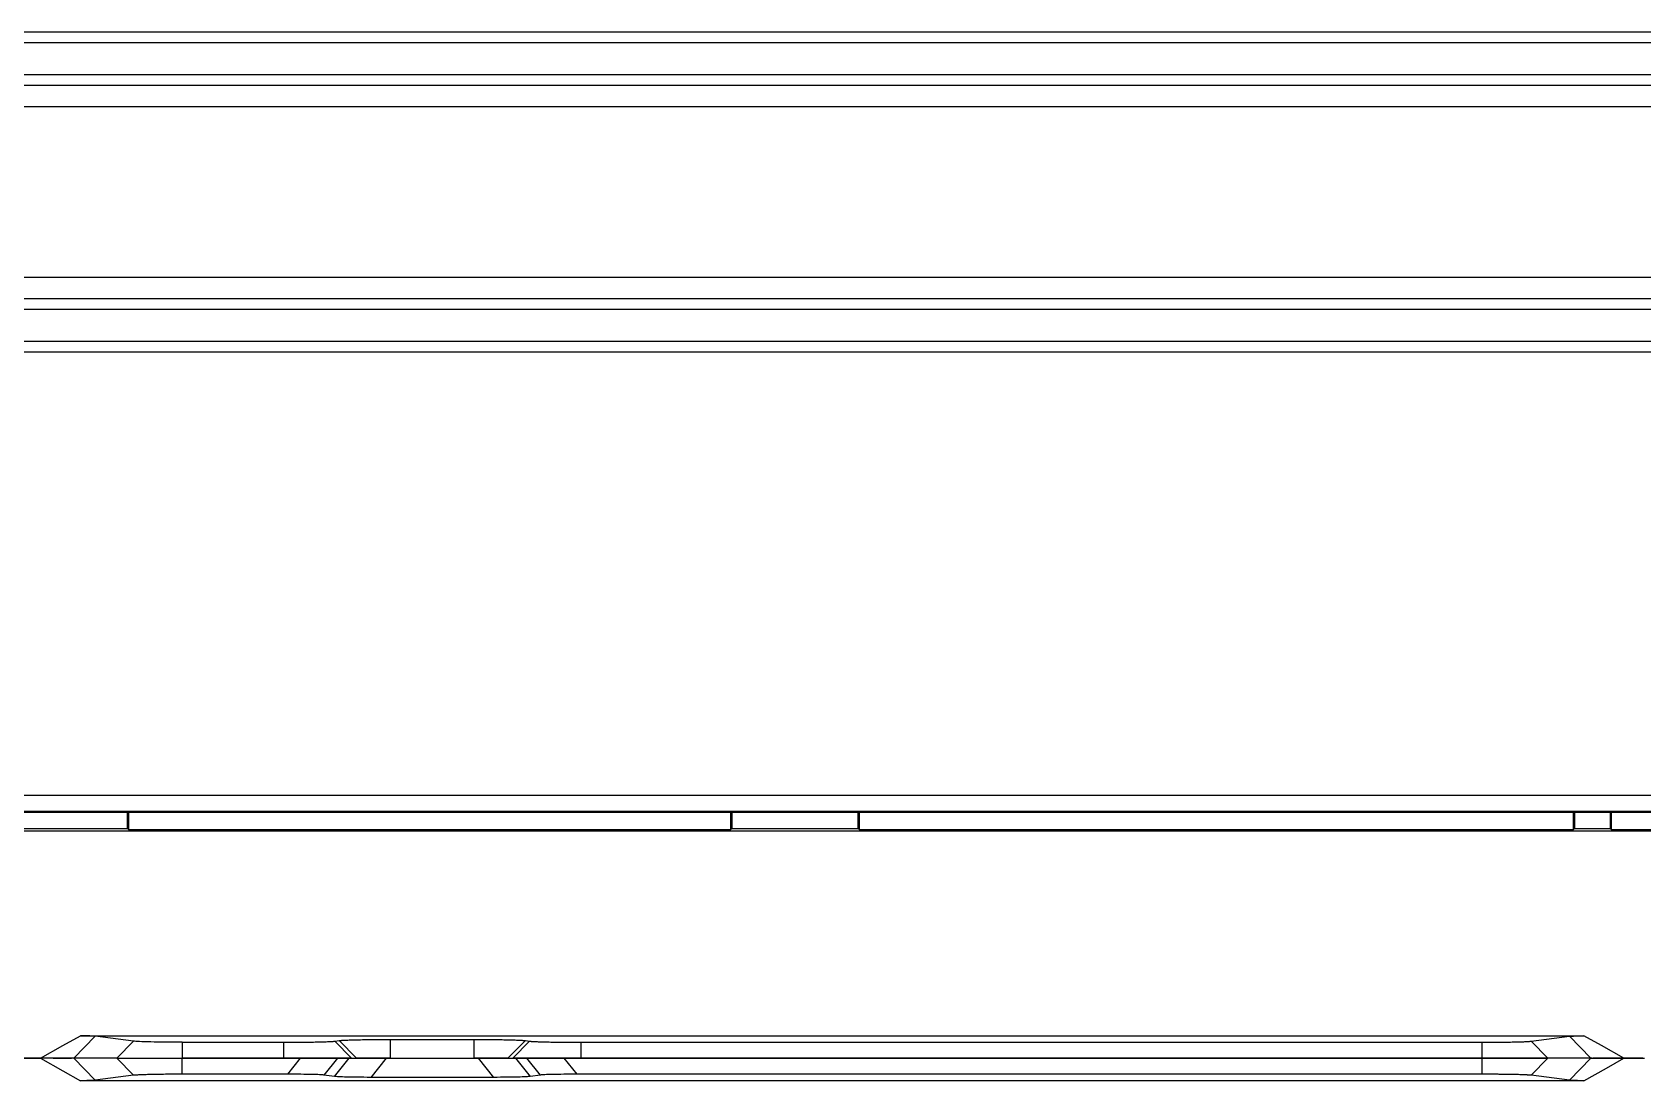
# Model space of a CAD drawing. Header units: millimetres. Extents: x 9226 to 36041, y 16031 to 21779.
# Drawn here: x 30185.2 to 30336.2, y 19439.4 to 19537.7 of the extents above; entities that cross this region are included whole.
import ezdxf

# ---------------------------------------------------------------- set-up
doc = ezdxf.new("R2010")
doc.units = ezdxf.units.MM
doc.layers.add('02___PRT_ALL_AXES', color=7, linetype='Continuous')

# ---------------------------------------------------------------- blocks, each defined once
blk = doc.blocks.new('G$C9B8E3940')
at = {"color": 7, "linetype": 'Continuous', "lineweight": 25}
for p, q in [((299.21, 382.17), (300.79, 382.17)), ((305.9, 380.11), (303.89, 382.17)), ((307.93, 382.17), (303.89, 382.17)), ((309.48, 380.57), (307.93, 382.17)), ((314.07, 380.67), (314.07, 382.17)), ((314.07, 382.17), (325.16, 382.17)), ((323.95, 380.67), (325.16, 382.17)), ((328.62, 382.17), (327.35, 380.6)), ((328.33, 380.46), (329.71, 382.17)), ((328.62, 382.17), (329.71, 382.17)), ((333.17, 382.17), (331.73, 380.38)), ((333.17, 382.17), (341.83, 382.17)), ((343.27, 380.38), (341.83, 382.17)), ((345.29, 382.17), (346.67, 380.46)), ((345.29, 382.17), (346.38, 382.17)), ((347.65, 380.6), (346.38, 382.17)), ((349.84, 382.17), (351.05, 380.67)), ((349.84, 382.17), (435.93, 382.17)), ((435.93, 380.67), (435.93, 382.17)), ((440.52, 380.57), (442.07, 382.17)), ((446.11, 382.17), (442.07, 382.17)), ((444.1, 380.11), (446.11, 382.17)), ((449.21, 382.17), (451.14, 382.17)), ((309.48, 380.57), (305.9, 380.11)), ((323.95, 380.67), (314.07, 380.67)), ((328.33, 380.46), (327.35, 380.6)), ((347.65, 380.6), (346.67, 380.46)), ((435.93, 380.67), (351.05, 380.67)), ((444.1, 380.11), (440.52, 380.57)), ((445.47, 380.06), (304.53, 380.06)), ((343.27, 380.38), (331.73, 380.38)), ((84, 69.34), (516, 69.34)), ((84, 67.84), (516, 67.84)), ((111.5, 67.76), (488.5, 67.76)), ((308.93, 66.21), (308.93, 67.76)), ((309.02, 67.76), (309.02, 66.12)), ((365.48, 66.12), (365.48, 67.76)), ((365.57, 67.76), (365.57, 66.21)), ((377.43, 66.21), (377.43, 67.76)), ((377.52, 67.76), (377.52, 66.12)), ((444.48, 66.12), (444.48, 67.76)), ((444.57, 67.76), (444.57, 66.21)), ((447.93, 67.76), (447.93, 66.21)), ((448.02, 67.76), (448.02, 66.12)), ((516, 65.97), (84, 65.97)), ((291.07, 66.21), (308.93, 66.21)), ((309.02, 66.12), (308.93, 66.21)), ((309.02, 66.12), (365.48, 66.12)), ((365.57, 66.21), (365.48, 66.12)), ((365.57, 66.21), (377.43, 66.21)), ((377.52, 66.12), (377.43, 66.21)), ((377.52, 66.12), (444.48, 66.12)), ((444.57, 66.21), (444.48, 66.12)), ((444.57, 66.21), (447.93, 66.21)), ((448.02, 66.12), (447.93, 66.21)), ((448.02, 66.12), (451.98, 66.12)), ((305.9, 46.73), (303.89, 44.67)), ((304.53, 46.79), (445.47, 46.79)), ((309.48, 46.27), (305.9, 46.73)), ((309.48, 46.27), (307.93, 44.67)), ((314.07, 46.17), (323.58, 46.17)), ((314.07, 46.17), (314.07, 44.67)), ((323.58, 44.67), (323.58, 46.17)), ((328.37, 46.28), (328.77, 46.33)), ((328.37, 46.28), (329.94, 44.67)), ((330.4, 44.67), (328.77, 46.33)), ((333.57, 46.44), (341.43, 46.44)), ((333.57, 46.44), (333.57, 44.67)), ((341.43, 44.67), (341.43, 46.44)), ((346.23, 46.33), (344.6, 44.67)), ((345.06, 44.67), (346.63, 46.28)), ((346.23, 46.33), (346.63, 46.28)), ((351.42, 46.17), (435.93, 46.17)), ((351.42, 46.17), (351.42, 44.67)), ((435.93, 44.67), (435.93, 46.17)), ((440.52, 46.27), (444.1, 46.73)), ((442.07, 44.67), (440.52, 46.27)), ((446.11, 44.67), (444.1, 46.73)), ((300.79, 44.67), (299.21, 44.67)), ((307.93, 44.67), (303.89, 44.67)), ((323.58, 44.67), (314.07, 44.67)), ((329.94, 44.67), (330.4, 44.67)), ((333.57, 44.67), (341.43, 44.67)), ((344.6, 44.67), (345.06, 44.67)), ((435.93, 44.67), (351.42, 44.67)), ((446.11, 44.67), (442.07, 44.67)), ((450.98, 44.67), (449.21, 44.67))]:
    blk.add_line(p, q, dxfattribs=at)
at = {"color": 7, "linetype": 'Continuous', "lineweight": 25, "flags": 128}
for points in [[(300.79, 382.17), (302.88, 380.99), (304.53, 380.06)], [(445.47, 380.06), (447.57, 381.24), (449.21, 382.17)], [(300.79, 44.67), (302.88, 45.86), (304.53, 46.79)], [(449.21, 44.67), (447.12, 45.86), (445.47, 46.79)]]:
    blk.add_lwpolyline(points, dxfattribs=at)
at = {"color": 7, "linetype": 'Continuous', "lineweight": 25}
for points, knots in [([(303.89, 382.17), (303.86, 382.17), (303.78, 382.16), (303.62, 382.16), (303.56, 382.16), (303.42, 382.16), (303.34, 382.16), (302.96, 382.16), (302.07, 382.16), (301.28, 382.17), (300.79, 382.17)], [0, 0, 0, 0, 0.125, 0.125, 0.1875, 0.1875, 0.25, 0.25, 0.5, 1, 1, 1, 1]), ([(307.93, 382.17), (307.95, 382.17), (307.98, 382.17), (308.05, 382.17), (308.12, 382.17), (308.2, 382.17), (308.29, 382.17), (308.39, 382.17), (308.5, 382.17), (308.61, 382.17), (308.88, 382.17), (309.35, 382.17), (310.12, 382.17), (311.01, 382.17), (311.78, 382.17), (312.39, 382.17), (312.8, 382.17), (313.22, 382.17), (313.64, 382.17), (313.92, 382.17), (314.07, 382.17)], [0, 0, 0, 0, 0.027944, 0.0557601, 0.0834869, 0.1111636, 0.1388295, 0.1665238, 0.1942858, 0.2221545, 0.2501682, 0.3750481, 0.5000251, 0.6248208, 0.7498149, 0.8000557, 0.8499661, 0.8997743, 0.9497097, 1, 1, 1, 1]), ([(325.16, 382.17), (325.59, 382.17), (326, 382.17), (326.77, 382.17), (327.12, 382.17), (327.73, 382.17), (327.98, 382.17), (328.38, 382.17), (328.53, 382.17), (328.62, 382.17)], [0, 0, 0, 0, 0.25, 0.25, 0.5, 0.5, 0.75, 0.75, 1, 1, 1, 1]), ([(329.71, 382.17), (329.8, 382.17), (329.95, 382.17), (330.35, 382.17), (330.61, 382.17), (331.21, 382.17), (331.56, 382.17), (332.33, 382.17), (332.74, 382.17), (333.17, 382.17)], [0, 0, 0, 0, 0.25, 0.25, 0.5, 0.5, 0.75, 0.75, 1, 1, 1, 1]), ([(341.83, 382.17), (342.26, 382.17), (342.67, 382.17), (343.44, 382.17), (343.79, 382.17), (344.39, 382.17), (344.65, 382.17), (345.05, 382.17), (345.2, 382.17), (345.29, 382.17)], [0, 0, 0, 0, 0.25, 0.25, 0.5, 0.5, 0.75, 0.75, 1, 1, 1, 1]), ([(346.38, 382.17), (346.47, 382.17), (346.62, 382.17), (347.02, 382.17), (347.28, 382.17), (347.88, 382.17), (348.23, 382.17), (349, 382.17), (349.41, 382.17), (349.84, 382.17)], [0, 0, 0, 0, 0.25, 0.25, 0.5, 0.5, 0.75, 0.75, 1, 1, 1, 1]), ([(435.93, 382.17), (436.01, 382.17), (436.17, 382.17), (436.41, 382.17), (436.64, 382.17), (436.87, 382.17), (437.1, 382.17), (437.33, 382.17), (437.56, 382.17), (437.79, 382.17), (438.27, 382.17), (438.99, 382.17), (439.88, 382.17), (440.65, 382.17), (441.16, 382.17), (441.48, 382.17), (441.67, 382.17), (441.83, 382.17), (441.97, 382.17), (442.04, 382.17), (442.07, 382.17)], [0, 0, 0, 0, 0.027956, 0.055781, 0.083514, 0.111194, 0.138859, 0.166549, 0.194304, 0.222161, 0.250161, 0.375032, 0.500008, 0.624842, 0.749841, 0.800085, 0.849995, 0.899798, 0.949723, 1, 1, 1, 1]), ([(449.21, 382.17), (448.89, 382.17), (448.27, 382.17), (447.49, 382.17), (446.87, 382.17), (446.5, 382.17), (446.33, 382.17), (446.26, 382.16), (446.21, 382.16), (446.18, 382.17), (446.14, 382.17), (446.12, 382.17), (446.11, 382.17)], [0, 0, 0, 0, 0.289629, 0.546849, 0.69149, 0.839411, 0.868678, 0.897795, 0.916239, 0.948597, 0.965761, 1, 1, 1, 1]), ([(314.07, 380.67), (314, 380.67), (313.87, 380.67), (313.67, 380.67), (313.47, 380.67), (313.27, 380.67), (313.07, 380.67), (312.88, 380.67), (312.69, 380.67), (312.3, 380.66), (311.75, 380.66), (311.09, 380.64), (310.52, 380.63), (310.12, 380.61), (309.87, 380.6), (309.7, 380.59), (309.57, 380.58), (309.51, 380.58), (309.48, 380.57)], [0, 0, 0, 0, 0.031364, 0.062594, 0.093748, 0.124885, 0.156063, 0.187341, 0.218775, 0.250423, 0.37549, 0.5002, 0.624668, 0.749756, 0.812662, 0.875029, 0.93732, 1, 1, 1, 1]), ([(327.35, 380.6), (327.27, 380.61), (327.13, 380.62), (326.74, 380.64), (326.49, 380.64), (325.9, 380.66), (325.55, 380.66), (324.79, 380.67), (324.38, 380.67), (323.95, 380.67)], [0, 0, 0, 0, 0.25, 0.25, 0.5, 0.5, 0.75, 0.75, 1, 1, 1, 1]), ([(351.05, 380.67), (350.62, 380.67), (350.21, 380.67), (349.45, 380.66), (349.1, 380.66), (348.51, 380.64), (348.26, 380.64), (347.87, 380.62), (347.74, 380.61), (347.65, 380.6)], [0, 0, 0, 0, 0.25, 0.25, 0.5, 0.5, 0.75, 0.75, 1, 1, 1, 1]), ([(440.52, 380.57), (440.5, 380.57), (440.47, 380.58), (440.42, 380.58), (440.36, 380.59), (440.29, 380.59), (440.22, 380.6), (440.13, 380.6), (440.04, 380.61), (439.84, 380.62), (439.48, 380.63), (438.91, 380.64), (438.25, 380.66), (437.64, 380.66), (437.12, 380.67), (436.73, 380.67), (436.34, 380.67), (436.07, 380.67), (435.93, 380.67)], [0, 0, 0, 0, 0.031369, 0.062604, 0.093761, 0.124899, 0.156076, 0.187351, 0.218781, 0.250423, 0.37549, 0.500202, 0.624684, 0.74977, 0.812676, 0.87504, 0.937326, 1, 1, 1, 1]), ([(305.9, 380.11), (305.89, 380.11), (305.86, 380.11), (305.81, 380.1), (305.75, 380.1), (305.68, 380.09), (305.6, 380.09), (305.51, 380.08), (305.39, 380.08), (305.23, 380.07), (305.02, 380.07), (304.79, 380.06), (304.62, 380.06), (304.53, 380.06)], [0, 0, 0, 0, 0.070627, 0.141117, 0.211685, 0.28254, 0.353893, 0.425947, 0.498903, 0.626368, 0.751621, 0.875781, 1, 1, 1, 1]), ([(331.73, 380.38), (331.3, 380.38), (330.89, 380.39), (330.13, 380.39), (329.78, 380.4), (329.19, 380.41), (328.94, 380.42), (328.55, 380.44), (328.41, 380.45), (328.33, 380.46)], [0, 0, 0, 0, 0.25, 0.25, 0.5, 0.5, 0.75, 0.75, 1, 1, 1, 1]), ([(346.67, 380.46), (346.59, 380.45), (346.45, 380.44), (346.07, 380.42), (345.82, 380.41), (345.22, 380.4), (344.87, 380.39), (344.11, 380.39), (343.7, 380.38), (343.27, 380.38)], [0, 0, 0, 0, 0.25, 0.25, 0.5, 0.5, 0.75, 0.75, 1, 1, 1, 1]), ([(445.47, 380.06), (445.42, 380.06), (445.32, 380.06), (445.19, 380.06), (445.05, 380.06), (444.93, 380.07), (444.81, 380.07), (444.69, 380.08), (444.56, 380.08), (444.42, 380.09), (444.28, 380.09), (444.17, 380.1), (444.12, 380.11), (444.1, 380.11)], [0, 0, 0, 0, 0.070759, 0.141336, 0.211942, 0.282789, 0.354086, 0.426038, 0.498844, 0.626087, 0.751275, 0.87553, 1, 1, 1, 1]), ([(314.07, 46.17), (313, 46.17), (311.93, 46.18), (310.28, 46.22), (309.7, 46.24), (309.48, 46.27)], [0, 0, 0, 0, 0.5, 0.5, 1, 1, 1, 1]), ([(323.58, 46.17), (323.65, 46.17), (323.79, 46.17), (324, 46.17), (324.21, 46.17), (324.42, 46.17), (324.63, 46.17), (324.84, 46.18), (325.04, 46.18), (325.44, 46.18), (326.02, 46.19), (326.72, 46.2), (327.32, 46.22), (327.72, 46.23), (327.99, 46.24), (328.15, 46.25), (328.29, 46.26), (328.34, 46.27), (328.37, 46.28)], [0, 0, 0, 0, 0.031472, 0.062797, 0.094034, 0.125242, 0.15648, 0.187807, 0.219282, 0.250962, 0.376071, 0.500136, 0.623947, 0.749089, 0.812047, 0.874544, 0.937041, 1, 1, 1, 1]), ([(328.77, 46.33), (328.79, 46.33), (328.82, 46.34), (328.87, 46.34), (328.93, 46.35), (329, 46.35), (329.08, 46.36), (329.16, 46.36), (329.26, 46.37), (329.46, 46.38), (329.83, 46.39), (330.43, 46.41), (331.13, 46.42), (331.77, 46.43), (332.31, 46.43), (332.72, 46.43), (333.14, 46.43), (333.43, 46.44), (333.57, 46.44)], [0, 0, 0, 0, 0.031591, 0.062998, 0.094275, 0.12548, 0.156672, 0.187907, 0.219242, 0.250735, 0.37563, 0.499946, 0.624169, 0.749276, 0.812121, 0.874543, 0.937012, 1, 1, 1, 1]), ([(341.43, 46.44), (341.5, 46.44), (341.64, 46.44), (341.86, 46.43), (342.07, 46.43), (342.28, 46.43), (342.48, 46.43), (342.69, 46.43), (342.89, 46.43), (343.29, 46.43), (343.87, 46.42), (344.57, 46.41), (345.17, 46.39), (345.58, 46.38), (345.84, 46.36), (346, 46.35), (346.14, 46.34), (346.2, 46.33), (346.23, 46.33)], [0, 0, 0, 0, 0.031524, 0.062879, 0.094122, 0.125312, 0.156509, 0.187772, 0.219157, 0.250725, 0.375643, 0.499928, 0.62399, 0.74911, 0.811952, 0.874407, 0.936936, 1, 1, 1, 1]), ([(346.63, 46.28), (346.64, 46.27), (346.67, 46.27), (346.72, 46.26), (346.78, 46.26), (346.85, 46.25), (346.93, 46.25), (347.02, 46.24), (347.11, 46.24), (347.32, 46.23), (347.68, 46.22), (348.28, 46.2), (348.98, 46.19), (349.62, 46.18), (350.16, 46.17), (350.58, 46.17), (351, 46.17), (351.28, 46.17), (351.42, 46.17)], [0, 0, 0, 0, 0.031538, 0.062914, 0.094186, 0.125409, 0.156643, 0.187945, 0.219372, 0.250981, 0.376066, 0.500166, 0.624128, 0.749261, 0.81222, 0.874682, 0.937118, 1, 1, 1, 1]), ([(435.93, 46.17), (436, 46.17), (436.14, 46.17), (436.34, 46.17), (436.53, 46.17), (436.73, 46.17), (436.93, 46.17), (437.12, 46.17), (437.32, 46.18), (437.7, 46.18), (438.25, 46.19), (438.91, 46.2), (439.49, 46.21), (439.88, 46.23), (440.14, 46.24), (440.3, 46.25), (440.43, 46.26), (440.49, 46.27), (440.52, 46.27)], [0, 0, 0, 0, 0.031364, 0.062594, 0.093748, 0.124885, 0.156063, 0.187341, 0.218775, 0.250423, 0.37549, 0.5002, 0.624668, 0.749756, 0.812662, 0.875029, 0.93732, 1, 1, 1, 1]), ([(444.1, 46.73), (444.11, 46.73), (444.14, 46.74), (444.19, 46.74), (444.25, 46.74), (444.32, 46.75), (444.4, 46.75), (444.49, 46.76), (444.61, 46.76), (444.77, 46.77), (444.98, 46.78), (445.22, 46.78), (445.39, 46.78), (445.47, 46.79)], [0, 0, 0, 0, 0.070627, 0.141117, 0.211685, 0.28254, 0.353893, 0.425947, 0.498903, 0.626368, 0.751621, 0.875781, 1, 1, 1, 1]), ([(303.89, 44.67), (303.88, 44.67), (303.87, 44.67), (303.83, 44.67), (303.78, 44.67), (303.73, 44.67), (303.67, 44.67), (303.6, 44.67), (303.52, 44.67), (303.43, 44.67), (303.31, 44.67), (303.16, 44.67), (302.97, 44.67), (302.74, 44.67), (302.45, 44.67), (302.04, 44.67), (301.47, 44.67), (301.04, 44.67), (300.79, 44.67)], [0, 0, 0, 0, 0.026568, 0.052975, 0.079405, 0.106041, 0.133062, 0.16064, 0.188936, 0.2181, 0.248268, 0.297359, 0.355469, 0.422619, 0.498821, 0.612154, 0.779213, 1, 1, 1, 1]), ([(307.93, 44.67), (307.95, 44.67), (307.99, 44.67), (308.06, 44.67), (308.14, 44.67), (308.23, 44.67), (308.33, 44.67), (308.43, 44.67), (308.54, 44.67), (308.66, 44.67), (308.79, 44.67), (308.92, 44.67), (309.05, 44.67), (309.19, 44.67), (309.34, 44.67), (309.49, 44.67), (309.65, 44.67), (309.81, 44.67), (309.97, 44.67), (310.14, 44.67), (310.31, 44.67), (310.48, 44.67), (310.66, 44.67), (310.83, 44.67), (311.01, 44.67), (311.19, 44.67), (311.37, 44.67), (311.56, 44.67), (311.74, 44.67), (311.92, 44.67), (312.1, 44.67), (312.29, 44.67), (312.47, 44.67), (312.65, 44.67), (312.83, 44.67), (313.01, 44.67), (313.19, 44.67), (313.37, 44.67), (313.55, 44.67), (313.72, 44.67), (313.89, 44.67), (314.01, 44.67), (314.07, 44.67)], [0, 0, 0, 0, 0.030074, 0.059857, 0.089357, 0.118579, 0.147528, 0.176207, 0.204617, 0.232761, 0.260641, 0.288256, 0.315609, 0.3427, 0.369531, 0.396104, 0.422421, 0.448485, 0.4743, 0.499868, 0.525187, 0.550245, 0.575049, 0.5996, 0.623902, 0.647957, 0.671766, 0.695331, 0.718653, 0.741731, 0.764567, 0.787162, 0.809515, 0.831628, 0.853501, 0.875135, 0.896531, 0.917691, 0.938616, 0.959308, 0.979769, 1, 1, 1, 1]), ([(329.94, 44.67), (329.92, 44.67), (329.89, 44.67), (329.82, 44.67), (329.75, 44.67), (329.67, 44.67), (329.57, 44.67), (329.47, 44.67), (329.37, 44.67), (329.25, 44.67), (328.98, 44.67), (328.5, 44.67), (327.7, 44.67), (326.78, 44.67), (325.97, 44.67), (325.33, 44.67), (324.9, 44.67), (324.47, 44.67), (324.02, 44.67), (323.73, 44.67), (323.58, 44.67)], [0, 0, 0, 0, 0.028076, 0.056002, 0.083816, 0.111558, 0.139266, 0.16698, 0.194739, 0.222582, 0.250547, 0.375391, 0.499963, 0.624426, 0.749428, 0.799666, 0.84961, 0.899492, 0.949545, 1, 1, 1, 1]), ([(333.57, 44.67), (333.51, 44.67), (333.39, 44.67), (333.2, 44.67), (333.02, 44.67), (332.84, 44.67), (332.66, 44.67), (332.37, 44.67), (331.97, 44.67), (331.51, 44.67), (331.12, 44.67), (330.83, 44.67), (330.63, 44.67), (330.49, 44.67), (330.43, 44.67), (330.4, 44.67)], [0, 0, 0, 0, 0.041522, 0.082966, 0.124467, 0.166159, 0.208172, 0.250637, 0.376559, 0.500003, 0.623076, 0.749308, 0.833551, 0.91677, 1, 1, 1, 1]), ([(344.6, 44.67), (344.59, 44.67), (344.56, 44.67), (344.51, 44.67), (344.45, 44.67), (344.37, 44.67), (344.29, 44.67), (344.14, 44.67), (343.88, 44.67), (343.49, 44.67), (343.03, 44.67), (342.58, 44.67), (342.16, 44.67), (341.8, 44.67), (341.55, 44.67), (341.43, 44.67)], [0, 0, 0, 0, 0.041558, 0.083031, 0.124549, 0.166241, 0.208237, 0.250661, 0.376611, 0.499974, 0.623083, 0.749247, 0.83358, 0.916808, 1, 1, 1, 1]), ([(351.42, 44.67), (351.34, 44.67), (351.17, 44.67), (350.93, 44.67), (350.68, 44.67), (350.44, 44.67), (350.2, 44.67), (349.96, 44.67), (349.72, 44.67), (349.48, 44.67), (348.97, 44.67), (348.22, 44.67), (347.31, 44.67), (346.51, 44.67), (345.98, 44.67), (345.65, 44.67), (345.46, 44.67), (345.3, 44.67), (345.16, 44.67), (345.09, 44.67), (345.06, 44.67)], [0, 0, 0, 0, 0.028051, 0.055957, 0.083758, 0.111494, 0.139203, 0.166927, 0.194704, 0.222574, 0.250576, 0.375454, 0.500038, 0.624433, 0.7494, 0.799606, 0.84954, 0.899432, 0.949509, 1, 1, 1, 1]), ([(442.07, 44.67), (442.06, 44.67), (442.02, 44.67), (441.95, 44.67), (441.88, 44.67), (441.8, 44.67), (441.71, 44.67), (441.61, 44.67), (441.5, 44.67), (441.39, 44.67), (441.12, 44.67), (440.65, 44.67), (439.88, 44.67), (438.99, 44.67), (438.22, 44.67), (437.61, 44.67), (437.2, 44.67), (436.78, 44.67), (436.36, 44.67), (436.08, 44.67), (435.93, 44.67)], [0, 0, 0, 0, 0.027944, 0.05576, 0.083487, 0.111164, 0.138829, 0.166524, 0.194286, 0.222154, 0.250168, 0.375048, 0.500025, 0.624821, 0.749815, 0.800056, 0.849966, 0.899774, 0.94971, 1, 1, 1, 1]), ([(446.11, 44.67), (446.15, 44.68), (446.22, 44.68), (446.38, 44.68), (446.45, 44.68), (446.58, 44.68), (446.66, 44.68), (447.04, 44.68), (447.93, 44.68), (448.72, 44.67), (449.21, 44.67)], [0, 0, 0, 0, 0.125, 0.125, 0.1875, 0.1875, 0.25, 0.25, 0.5, 1, 1, 1, 1])]:
    blk.add_open_spline(points, degree=3, knots=knots, dxfattribs=at)
blk.add_open_spline([(305.9, 46.73), (305.73, 46.75), (305.23, 46.77), (304.53, 46.79)], degree=3, dxfattribs=at)
blk = doc.blocks.new('*U247')
blk.add_blockref('G$C9B8E3940', (-300, -217.42))
blk = doc.blocks.new('*U255')
for p in [(0, 1350), (0, 1012.5)]:
    blk.add_blockref('*U247', p)
blk = doc.blocks.new('yrhf')
at = {"color": 114, "linetype": 'Continuous', "true_color": 0x139b48}
for p, q in [((3093.18, 3278.33), (2566.18, 3278.33)), ((3093.18, 3273.33), (2566.18, 3273.33)), ((3093.18, 3271.33), (2566.18, 3271.33)), ((3093.18, 3255.33), (2566.18, 3255.33)), ((3093.18, 3253.33), (2566.18, 3253.33)), ((3093.18, 3248.33), (2566.18, 3248.33))]:
    blk.add_line(p, q, dxfattribs=at)
at = {"layer": '02___PRT_ALL_AXES', "color": 114, "linetype": 'Continuous', "true_color": 0x139b48}
for p, q in [((3089.21, 3277.33), (2570.15, 3277.33)), ((3089.21, 3274.33), (2570.15, 3274.33)), ((3089.21, 3252.33), (2570.15, 3252.33)), ((3089.21, 3249.33), (2570.15, 3249.33))]:
    blk.add_line(p, q, dxfattribs=at)
blk = doc.blocks.new('*U265')
blk.add_blockref('yrhf', (-2808.68, -3356.33))
blk = doc.blocks.new('*U266')
at = {"color": 0, "linetype": 'ByBlock', "lineweight": -2, "transparency": 16777216}
blk.add_blockref('*U265', (0, 0), dxfattribs=at)

msp = doc.modelspace()

# ---------------------------------------------------------------- block references
msp.add_blockref('*U266', (30164.25, 19615.734))
at = {"lineweight": -3}
msp.add_blockref('*U255', (30185.25, 18264.233), dxfattribs=at)

doc.saveas('drawing.dxf')
